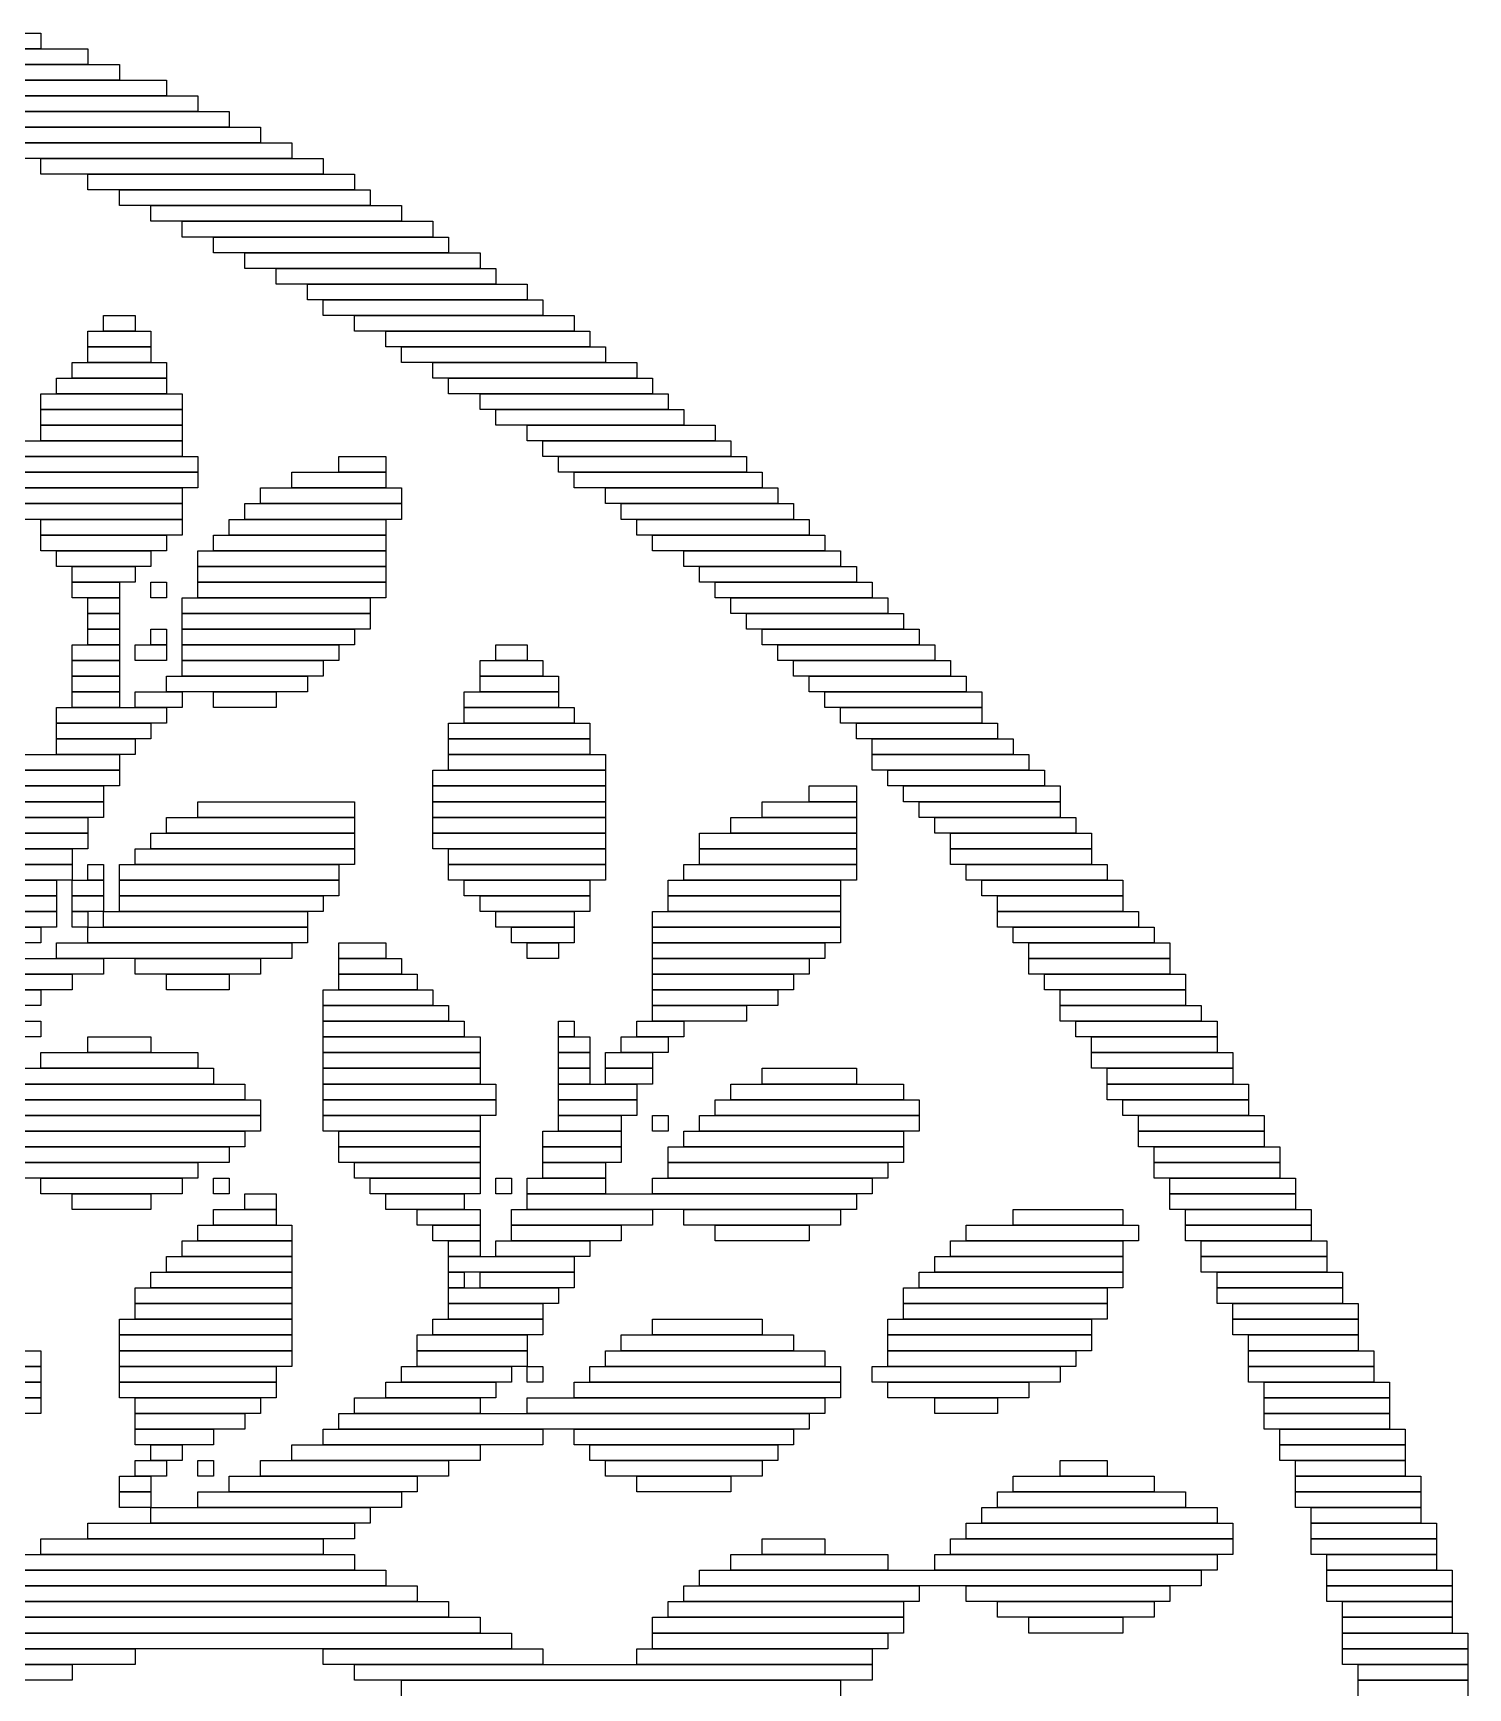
# Model space of a CAD drawing. Extents: x 366 to 657, y 364 to 660.
# Drawn here: x 561.5 to 653, y 546.5 to 652 of the extents above; entities that cross this region are included whole.
import ezdxf

# ---------------------------------------------------------------- set-up
doc = ezdxf.new("R2010")
doc.units = 0

msp = doc.modelspace()

# ---------------------------------------------------------------- linework, layer by layer
for p, q in [((533, 652), (562, 652)), ((562, 652), (562, 651)), ((562, 651), (533, 651)), ((538, 651), (565, 651)), ((565, 651), (565, 650)), ((565, 650), (538, 650)), ((543, 650), (567, 650)), ((567, 650), (567, 649)), ((567, 649), (543, 649)), ((547, 649), (570, 649)), ((570, 649), (570, 648)), ((570, 648), (547, 648)), ((551, 648), (572, 648)), ((572, 648), (572, 647)), ((572, 647), (551, 647)), ((554, 647), (574, 647)), ((574, 647), (574, 646)), ((574, 646), (554, 646)), ((557, 646), (576, 646)), ((576, 646), (576, 645)), ((576, 645), (557, 645)), ((559, 645), (578, 645)), ((578, 645), (578, 644)), ((578, 644), (559, 644)), ((562, 644), (580, 644)), ((562, 643), (562, 644)), ((580, 644), (580, 643)), ((580, 643), (562, 643)), ((565, 643), (582, 643)), ((565, 642), (565, 643)), ((582, 643), (582, 642)), ((582, 642), (565, 642)), ((567, 642), (583, 642)), ((567, 641), (567, 642)), ((583, 642), (583, 641)), ((583, 641), (567, 641)), ((569, 641), (585, 641)), ((569, 640), (569, 641)), ((585, 641), (585, 640)), ((585, 640), (569, 640)), ((571, 640), (587, 640)), ((571, 639), (571, 640)), ((587, 640), (587, 639)), ((587, 639), (571, 639)), ((573, 639), (588, 639)), ((573, 638), (573, 639)), ((588, 639), (588, 638)), ((588, 638), (573, 638)), ((575, 638), (590, 638)), ((575, 637), (575, 638)), ((590, 638), (590, 637)), ((590, 637), (575, 637)), ((577, 637), (591, 637)), ((577, 636), (577, 637)), ((591, 637), (591, 636)), ((591, 636), (577, 636)), ((579, 636), (593, 636)), ((579, 635), (579, 636)), ((593, 636), (593, 635)), ((593, 635), (579, 635)), ((580, 635), (594, 635)), ((580, 634), (580, 635)), ((594, 635), (594, 634)), ((565, 633), (569, 633)), ((565, 632), (565, 633)), ((566, 634), (568, 634)), ((566, 633), (566, 634)), ((568, 633), (566, 633)), ((568, 634), (568, 633)), ((569, 633), (569, 632)), ((594, 634), (580, 634)), ((582, 634), (596, 634)), ((582, 633), (582, 634)), ((596, 633), (582, 633)), ((584, 633), (597, 633)), ((584, 632), (584, 633)), ((596, 634), (596, 633)), ((597, 633), (597, 632)), ((569, 632), (565, 632)), ((565, 632), (569, 632)), ((565, 631), (565, 632)), ((569, 632), (569, 631)), ((597, 632), (584, 632)), ((585, 632), (598, 632)), ((585, 631), (585, 632)), ((598, 632), (598, 631)), ((564, 631), (570, 631)), ((564, 630), (564, 631)), ((569, 631), (565, 631)), ((570, 631), (570, 630)), ((598, 631), (585, 631)), ((587, 631), (600, 631)), ((587, 630), (587, 631)), ((600, 631), (600, 630)), ((563, 630), (570, 630)), ((563, 629), (563, 630)), ((570, 630), (564, 630)), ((570, 630), (570, 629)), ((600, 630), (587, 630)), ((588, 630), (601, 630)), ((588, 629), (588, 630)), ((601, 630), (601, 629)), ((562, 629), (571, 629)), ((562, 628), (562, 629)), ((570, 629), (563, 629)), ((571, 629), (571, 628)), ((601, 629), (588, 629)), ((590, 629), (602, 629)), ((590, 628), (590, 629)), ((602, 629), (602, 628)), ((571, 628), (562, 628)), ((562, 628), (571, 628)), ((562, 627), (562, 628)), ((571, 628), (571, 627)), ((602, 628), (590, 628)), ((591, 628), (603, 628)), ((591, 627), (591, 628)), ((603, 628), (603, 627)), ((571, 627), (562, 627)), ((562, 627), (571, 627)), ((562, 626), (562, 627)), ((571, 627), (571, 626)), ((603, 627), (591, 627)), ((593, 627), (605, 627)), ((593, 626), (593, 627)), ((605, 627), (605, 626)), ((561, 626), (571, 626)), ((571, 626), (562, 626)), ((571, 626), (571, 625)), ((605, 626), (593, 626)), ((594, 626), (606, 626)), ((594, 625), (594, 626)), ((606, 626), (606, 625)), ((571, 625), (561, 625)), ((561, 625), (572, 625)), ((572, 625), (572, 624)), ((581, 625), (584, 625)), ((581, 624), (581, 625)), ((584, 625), (584, 624)), ((606, 625), (594, 625)), ((595, 625), (607, 625)), ((595, 624), (595, 625)), ((607, 625), (607, 624)), ((572, 624), (561, 624)), ((561, 624), (572, 624)), ((572, 624), (572, 623)), ((578, 624), (584, 624)), ((578, 623), (578, 624)), ((584, 624), (581, 624)), ((584, 624), (584, 623)), ((607, 624), (595, 624)), ((596, 624), (608, 624)), ((596, 623), (596, 624)), ((608, 624), (608, 623)), ((572, 623), (561, 623)), ((561, 623), (571, 623)), ((571, 623), (571, 622)), ((576, 623), (585, 623)), ((576, 622), (576, 623)), ((584, 623), (578, 623)), ((585, 623), (585, 622)), ((608, 623), (596, 623)), ((598, 623), (609, 623)), ((598, 622), (598, 623)), ((609, 623), (609, 622)), ((571, 622), (561, 622)), ((561, 622), (571, 622)), ((571, 622), (571, 621)), ((575, 622), (585, 622)), ((575, 621), (575, 622)), ((585, 622), (576, 622)), ((585, 622), (585, 621)), ((609, 622), (598, 622)), ((599, 622), (610, 622)), ((599, 621), (599, 622)), ((610, 622), (610, 621)), ((571, 621), (561, 621)), ((562, 621), (571, 621)), ((562, 620), (562, 621)), ((571, 621), (571, 620)), ((574, 621), (584, 621)), ((574, 620), (574, 621)), ((585, 621), (575, 621)), ((584, 621), (584, 620)), ((610, 621), (599, 621)), ((600, 621), (611, 621)), ((600, 620), (600, 621)), ((611, 621), (611, 620)), ((571, 620), (562, 620)), ((562, 620), (570, 620)), ((562, 619), (562, 620)), ((570, 620), (570, 619)), ((573, 620), (584, 620)), ((573, 619), (573, 620)), ((584, 620), (574, 620)), ((584, 620), (584, 619)), ((611, 620), (600, 620)), ((601, 620), (612, 620)), ((601, 619), (601, 620)), ((612, 620), (612, 619)), ((570, 619), (562, 619)), ((563, 619), (569, 619)), ((563, 618), (563, 619)), ((569, 619), (569, 618)), ((572, 619), (584, 619)), ((572, 618), (572, 619)), ((584, 619), (573, 619)), ((584, 619), (584, 618)), ((612, 619), (601, 619)), ((603, 619), (613, 619)), ((603, 618), (603, 619)), ((613, 619), (613, 618)), ((569, 618), (563, 618)), ((564, 618), (568, 618)), ((564, 617), (564, 618)), ((568, 618), (568, 617)), ((584, 618), (572, 618)), ((572, 618), (584, 618)), ((572, 617), (572, 618)), ((584, 618), (584, 617)), ((613, 618), (603, 618)), ((604, 618), (614, 618)), ((604, 617), (604, 618)), ((614, 618), (614, 617)), ((568, 617), (564, 617)), ((564, 617), (567, 617)), ((564, 616), (564, 617)), ((567, 617), (567, 616)), ((569, 617), (570, 617)), ((569, 616), (569, 617)), ((570, 617), (570, 616)), ((584, 617), (572, 617)), ((572, 617), (584, 617)), ((572, 616), (572, 617)), ((584, 617), (584, 616)), ((614, 617), (604, 617)), ((605, 617), (615, 617)), ((605, 616), (605, 617)), ((615, 617), (615, 616)), ((567, 616), (564, 616)), ((565, 616), (567, 616)), ((565, 615), (565, 616)), ((567, 616), (567, 615)), ((570, 616), (569, 616)), ((571, 616), (583, 616)), ((571, 615), (571, 616)), ((584, 616), (572, 616)), ((583, 616), (583, 615)), ((615, 616), (605, 616)), ((606, 616), (616, 616)), ((606, 615), (606, 616)), ((616, 616), (616, 615)), ((567, 615), (565, 615)), ((565, 615), (567, 615)), ((565, 614), (565, 615)), ((567, 615), (567, 614)), ((583, 615), (571, 615)), ((571, 615), (583, 615)), ((571, 614), (571, 615)), ((583, 615), (583, 614)), ((616, 615), (606, 615)), ((607, 615), (617, 615)), ((607, 614), (607, 615)), ((617, 615), (617, 614)), ((564, 613), (567, 613)), ((564, 612), (564, 613)), ((567, 614), (565, 614)), ((565, 614), (567, 614)), ((565, 613), (565, 614)), ((567, 613), (565, 613)), ((567, 614), (567, 613)), ((567, 613), (567, 612)), ((568, 613), (570, 613)), ((568, 612), (568, 613)), ((569, 614), (570, 614)), ((569, 613), (569, 614)), ((570, 613), (569, 613)), ((570, 614), (570, 613)), ((570, 613), (570, 612)), ((583, 614), (571, 614)), ((571, 614), (582, 614)), ((571, 613), (571, 614)), ((582, 613), (571, 613)), ((571, 613), (581, 613)), ((571, 612), (571, 613)), ((581, 613), (581, 612)), ((582, 614), (582, 613)), ((591, 613), (593, 613)), ((591, 612), (591, 613)), ((593, 613), (593, 612)), ((617, 614), (607, 614)), ((608, 614), (618, 614)), ((608, 613), (608, 614)), ((618, 613), (608, 613)), ((609, 613), (619, 613)), ((609, 612), (609, 613)), ((618, 614), (618, 613)), ((619, 613), (619, 612)), ((567, 612), (564, 612)), ((564, 612), (567, 612)), ((564, 611), (564, 612)), ((567, 612), (567, 611)), ((570, 612), (568, 612)), ((581, 612), (571, 612)), ((571, 612), (580, 612)), ((571, 611), (571, 612)), ((580, 612), (580, 611)), ((590, 612), (594, 612)), ((590, 611), (590, 612)), ((593, 612), (591, 612)), ((594, 612), (594, 611)), ((619, 612), (609, 612)), ((610, 612), (620, 612)), ((610, 611), (610, 612)), ((620, 612), (620, 611)), ((567, 611), (564, 611)), ((564, 611), (567, 611)), ((564, 610), (564, 611)), ((567, 611), (567, 610)), ((570, 611), (579, 611)), ((570, 610), (570, 611)), ((580, 611), (571, 611)), ((579, 611), (579, 610)), ((594, 611), (590, 611)), ((590, 611), (595, 611)), ((590, 610), (590, 611)), ((595, 611), (595, 610)), ((620, 611), (610, 611)), ((611, 611), (621, 611)), ((611, 610), (611, 611)), ((621, 611), (621, 610)), ((567, 610), (564, 610)), ((564, 610), (567, 610)), ((564, 609), (564, 610)), ((567, 610), (567, 609)), ((568, 610), (571, 610)), ((568, 609), (568, 610)), ((579, 610), (570, 610)), ((571, 610), (571, 609)), ((573, 610), (577, 610)), ((573, 609), (573, 610)), ((577, 610), (577, 609)), ((589, 610), (595, 610)), ((589, 609), (589, 610)), ((595, 610), (590, 610)), ((595, 610), (595, 609)), ((621, 610), (611, 610)), ((612, 610), (622, 610)), ((612, 609), (612, 610)), ((622, 610), (622, 609)), ((563, 609), (570, 609)), ((563, 608), (563, 609)), ((567, 609), (564, 609)), ((571, 609), (568, 609)), ((570, 609), (570, 608)), ((577, 609), (573, 609)), ((595, 609), (589, 609)), ((589, 609), (596, 609)), ((589, 608), (589, 609)), ((596, 609), (596, 608)), ((622, 609), (612, 609)), ((613, 609), (622, 609)), ((613, 608), (613, 609)), ((622, 609), (622, 608)), ((570, 608), (563, 608)), ((563, 608), (569, 608)), ((563, 607), (563, 608)), ((569, 608), (569, 607)), ((588, 608), (597, 608)), ((588, 607), (588, 608)), ((596, 608), (589, 608)), ((597, 608), (597, 607)), ((622, 608), (613, 608)), ((614, 608), (623, 608)), ((614, 607), (614, 608)), ((623, 608), (623, 607)), ((569, 607), (563, 607)), ((563, 607), (568, 607)), ((563, 606), (563, 607)), ((568, 607), (568, 606)), ((597, 607), (588, 607)), ((588, 607), (597, 607)), ((588, 606), (588, 607)), ((597, 607), (597, 606)), ((623, 607), (614, 607)), ((615, 607), (624, 607)), ((615, 606), (615, 607)), ((624, 607), (624, 606)), ((559, 606), (567, 606)), ((568, 606), (563, 606)), ((567, 606), (567, 605)), ((597, 606), (588, 606)), ((588, 606), (598, 606)), ((588, 605), (588, 606)), ((598, 606), (598, 605)), ((624, 606), (615, 606)), ((615, 606), (625, 606)), ((615, 605), (615, 606)), ((625, 606), (625, 605)), ((567, 605), (559, 605)), ((559, 605), (567, 605)), ((567, 605), (567, 604)), ((587, 605), (598, 605)), ((587, 604), (587, 605)), ((598, 605), (588, 605)), ((598, 605), (598, 604)), ((625, 605), (615, 605)), ((616, 605), (626, 605)), ((616, 604), (616, 605)), ((626, 605), (626, 604)), ((567, 604), (559, 604)), ((559, 604), (566, 604)), ((566, 604), (566, 603)), ((598, 604), (587, 604)), ((587, 604), (598, 604)), ((587, 603), (587, 604)), ((598, 604), (598, 603)), ((611, 604), (614, 604)), ((611, 603), (611, 604)), ((614, 604), (614, 603)), ((626, 604), (616, 604)), ((617, 604), (627, 604)), ((617, 603), (617, 604)), ((627, 604), (627, 603)), ((566, 603), (559, 603)), ((559, 603), (566, 603)), ((566, 603), (566, 602)), ((572, 603), (582, 603)), ((572, 602), (572, 603)), ((582, 603), (582, 602)), ((598, 603), (587, 603)), ((587, 603), (598, 603)), ((587, 602), (587, 603)), ((598, 603), (598, 602)), ((608, 603), (614, 603)), ((608, 602), (608, 603)), ((614, 603), (611, 603)), ((614, 603), (614, 602)), ((627, 603), (617, 603)), ((618, 603), (627, 603)), ((618, 602), (618, 603)), ((627, 603), (627, 602)), ((566, 602), (559, 602)), ((559, 602), (565, 602)), ((565, 602), (565, 601)), ((570, 602), (582, 602)), ((570, 601), (570, 602)), ((582, 602), (572, 602)), ((582, 602), (582, 601)), ((598, 602), (587, 602)), ((587, 602), (598, 602)), ((587, 601), (587, 602)), ((598, 602), (598, 601)), ((606, 602), (614, 602)), ((606, 601), (606, 602)), ((614, 602), (608, 602)), ((614, 602), (614, 601)), ((627, 602), (618, 602)), ((619, 602), (628, 602)), ((619, 601), (619, 602)), ((628, 602), (628, 601)), ((565, 601), (559, 601)), ((559, 601), (565, 601)), ((565, 601), (565, 600)), ((569, 601), (582, 601)), ((569, 600), (569, 601)), ((582, 601), (570, 601)), ((582, 601), (582, 600)), ((598, 601), (587, 601)), ((587, 601), (598, 601)), ((587, 600), (587, 601)), ((598, 601), (598, 600)), ((604, 601), (614, 601)), ((604, 600), (604, 601)), ((614, 601), (606, 601)), ((614, 601), (614, 600)), ((628, 601), (619, 601)), ((620, 601), (629, 601)), ((620, 600), (620, 601)), ((629, 601), (629, 600)), ((565, 600), (559, 600)), ((559, 600), (564, 600)), ((564, 600), (564, 599)), ((568, 600), (582, 600)), ((568, 599), (568, 600)), ((582, 600), (569, 600)), ((582, 600), (582, 599)), ((598, 600), (587, 600)), ((588, 600), (598, 600)), ((588, 599), (588, 600)), ((598, 600), (598, 599)), ((614, 600), (604, 600)), ((604, 600), (614, 600)), ((604, 599), (604, 600)), ((614, 600), (614, 599)), ((629, 600), (620, 600)), ((620, 600), (629, 600)), ((620, 599), (620, 600)), ((629, 600), (629, 599)), ((558, 599), (564, 599)), ((564, 599), (559, 599)), ((564, 599), (564, 598)), ((565, 599), (566, 599)), ((565, 598), (565, 599)), ((566, 599), (566, 598)), ((567, 599), (581, 599)), ((567, 598), (567, 599)), ((582, 599), (568, 599)), ((581, 599), (581, 598)), ((598, 599), (588, 599)), ((588, 599), (598, 599)), ((588, 598), (588, 599)), ((598, 599), (598, 598)), ((603, 599), (614, 599)), ((603, 598), (603, 599)), ((614, 599), (604, 599)), ((614, 599), (614, 598)), ((629, 599), (620, 599)), ((621, 599), (630, 599)), ((621, 598), (621, 599)), ((630, 599), (630, 598)), ((564, 598), (558, 598)), ((558, 598), (563, 598)), ((563, 598), (563, 597)), ((564, 598), (566, 598)), ((564, 597), (564, 598)), ((566, 598), (565, 598)), ((566, 598), (566, 597)), ((581, 598), (567, 598)), ((567, 598), (581, 598)), ((567, 597), (567, 598)), ((581, 598), (581, 597)), ((598, 598), (588, 598)), ((589, 598), (597, 598)), ((589, 597), (589, 598)), ((597, 598), (597, 597)), ((602, 598), (613, 598)), ((602, 597), (602, 598)), ((614, 598), (603, 598)), ((613, 598), (613, 597)), ((630, 598), (621, 598)), ((622, 598), (631, 598)), ((622, 597), (622, 598)), ((631, 598), (631, 597)), ((557, 597), (563, 597)), ((563, 597), (558, 597)), ((563, 597), (563, 596)), ((566, 597), (564, 597)), ((564, 597), (566, 597)), ((564, 596), (564, 597)), ((566, 597), (566, 596)), ((581, 597), (567, 597)), ((567, 597), (580, 597)), ((567, 596), (567, 597)), ((580, 597), (580, 596)), ((597, 597), (589, 597)), ((590, 597), (597, 597)), ((590, 596), (590, 597)), ((597, 597), (597, 596)), ((613, 597), (602, 597)), ((602, 597), (613, 597)), ((602, 596), (602, 597)), ((613, 597), (613, 596)), ((631, 597), (622, 597)), ((623, 597), (631, 597)), ((623, 596), (623, 597)), ((631, 597), (631, 596)), ((563, 596), (557, 596)), ((557, 596), (563, 596)), ((563, 596), (563, 595)), ((566, 596), (564, 596)), ((564, 596), (565, 596)), ((564, 595), (564, 596)), ((565, 596), (565, 595)), ((566, 596), (579, 596)), ((566, 595), (566, 596)), ((580, 596), (567, 596)), ((579, 596), (579, 595)), ((597, 596), (590, 596)), ((591, 596), (596, 596)), ((591, 595), (591, 596)), ((596, 596), (596, 595)), ((601, 596), (613, 596)), ((601, 595), (601, 596)), ((613, 596), (602, 596)), ((613, 596), (613, 595)), ((631, 596), (623, 596)), ((623, 596), (632, 596)), ((623, 595), (623, 596)), ((632, 596), (632, 595)), ((556, 595), (562, 595)), ((562, 594), (556, 594)), ((563, 595), (557, 595)), ((562, 595), (562, 594)), ((563, 594), (578, 594)), ((563, 593), (563, 594)), ((565, 595), (564, 595)), ((565, 595), (579, 595)), ((565, 594), (565, 595)), ((579, 594), (565, 594)), ((579, 595), (566, 595)), ((578, 594), (578, 593)), ((579, 595), (579, 594)), ((581, 594), (584, 594)), ((581, 593), (581, 594)), ((584, 594), (584, 593)), ((596, 595), (591, 595)), ((592, 595), (596, 595)), ((592, 594), (592, 595)), ((596, 594), (592, 594)), ((593, 594), (595, 594)), ((593, 593), (593, 594)), ((595, 594), (595, 593)), ((596, 595), (596, 594)), ((613, 595), (601, 595)), ((601, 595), (613, 595)), ((601, 594), (601, 595)), ((613, 594), (601, 594)), ((601, 594), (612, 594)), ((601, 593), (601, 594)), ((612, 594), (612, 593)), ((613, 595), (613, 594)), ((632, 595), (623, 595)), ((624, 595), (633, 595)), ((624, 594), (624, 595)), ((633, 594), (624, 594)), ((625, 594), (634, 594)), ((625, 593), (625, 594)), ((633, 595), (633, 594)), ((634, 594), (634, 593)), ((555, 593), (566, 593)), ((578, 593), (563, 593)), ((566, 593), (566, 592)), ((568, 593), (576, 593)), ((568, 592), (568, 593)), ((576, 593), (576, 592)), ((584, 593), (581, 593)), ((581, 593), (585, 593)), ((581, 592), (581, 593)), ((585, 593), (585, 592)), ((595, 593), (593, 593)), ((612, 593), (601, 593)), ((601, 593), (611, 593)), ((601, 592), (601, 593)), ((611, 593), (611, 592)), ((634, 593), (625, 593)), ((625, 593), (634, 593)), ((625, 592), (625, 593)), ((634, 593), (634, 592)), ((554, 592), (564, 592)), ((566, 592), (555, 592)), ((564, 592), (564, 591)), ((576, 592), (568, 592)), ((570, 592), (574, 592)), ((570, 591), (570, 592)), ((574, 592), (574, 591)), ((585, 592), (581, 592)), ((581, 592), (586, 592)), ((581, 591), (581, 592)), ((586, 592), (586, 591)), ((611, 592), (601, 592)), ((601, 592), (610, 592)), ((601, 591), (601, 592)), ((610, 592), (610, 591)), ((634, 592), (625, 592)), ((626, 592), (635, 592)), ((626, 591), (626, 592)), ((635, 592), (635, 591)), ((552, 591), (562, 591)), ((564, 591), (554, 591)), ((562, 591), (562, 590)), ((574, 591), (570, 591)), ((580, 591), (587, 591)), ((580, 590), (580, 591)), ((586, 591), (581, 591)), ((587, 591), (587, 590)), ((610, 591), (601, 591)), ((601, 591), (609, 591)), ((601, 590), (601, 591)), ((609, 591), (609, 590)), ((635, 591), (626, 591)), ((627, 591), (635, 591)), ((627, 590), (627, 591)), ((635, 591), (635, 590)), ((562, 590), (552, 590)), ((587, 590), (580, 590)), ((580, 590), (588, 590)), ((580, 589), (580, 590)), ((588, 590), (588, 589)), ((609, 590), (601, 590)), ((601, 590), (607, 590)), ((601, 589), (601, 590)), ((607, 590), (607, 589)), ((635, 590), (627, 590)), ((627, 590), (636, 590)), ((627, 589), (627, 590)), ((636, 590), (636, 589)), ((561, 589), (562, 589)), ((562, 589), (562, 588)), ((588, 589), (580, 589)), ((580, 589), (589, 589)), ((580, 588), (580, 589)), ((589, 589), (589, 588)), ((595, 589), (596, 589)), ((595, 588), (595, 589)), ((596, 589), (596, 588)), ((600, 589), (603, 589)), ((600, 588), (600, 589)), ((607, 589), (601, 589)), ((603, 589), (603, 588)), ((636, 589), (627, 589)), ((628, 589), (637, 589)), ((628, 588), (628, 589)), ((637, 589), (637, 588)), ((562, 588), (561, 588)), ((565, 588), (569, 588)), ((565, 587), (565, 588)), ((569, 588), (569, 587)), ((589, 588), (580, 588)), ((580, 588), (590, 588)), ((580, 587), (580, 588)), ((590, 588), (590, 587)), ((596, 588), (595, 588)), ((595, 588), (597, 588)), ((595, 587), (595, 588)), ((597, 588), (597, 587)), ((599, 588), (602, 588)), ((599, 587), (599, 588)), ((603, 588), (600, 588)), ((602, 588), (602, 587)), ((637, 588), (628, 588)), ((629, 588), (637, 588)), ((629, 587), (629, 588)), ((637, 588), (637, 587)), ((562, 587), (572, 587)), ((562, 586), (562, 587)), ((569, 587), (565, 587)), ((572, 587), (572, 586)), ((590, 587), (580, 587)), ((580, 587), (590, 587)), ((580, 586), (580, 587)), ((590, 587), (590, 586)), ((597, 587), (595, 587)), ((595, 587), (597, 587)), ((595, 586), (595, 587)), ((597, 587), (597, 586)), ((598, 587), (601, 587)), ((598, 586), (598, 587)), ((602, 587), (599, 587)), ((601, 587), (601, 586)), ((637, 587), (629, 587)), ((629, 587), (638, 587)), ((629, 586), (629, 587)), ((638, 587), (638, 586)), ((561, 586), (573, 586)), ((572, 586), (562, 586)), ((573, 586), (573, 585)), ((590, 586), (580, 586)), ((580, 586), (590, 586)), ((580, 585), (580, 586)), ((590, 586), (590, 585)), ((597, 586), (595, 586)), ((595, 586), (597, 586)), ((595, 585), (595, 586)), ((597, 586), (597, 585)), ((601, 586), (598, 586)), ((598, 586), (601, 586)), ((598, 585), (598, 586)), ((601, 586), (601, 585)), ((608, 586), (614, 586)), ((608, 585), (608, 586)), ((614, 586), (614, 585)), ((638, 586), (629, 586)), ((630, 586), (638, 586)), ((630, 585), (630, 586)), ((638, 586), (638, 585)), ((560, 585), (575, 585)), ((573, 585), (561, 585)), ((575, 585), (575, 584)), ((590, 585), (580, 585)), ((580, 585), (591, 585)), ((580, 584), (580, 585)), ((591, 585), (591, 584)), ((597, 585), (595, 585)), ((595, 585), (600, 585)), ((595, 584), (595, 585)), ((601, 585), (598, 585)), ((600, 585), (600, 584)), ((606, 585), (617, 585)), ((606, 584), (606, 585)), ((614, 585), (608, 585)), ((617, 585), (617, 584)), ((638, 585), (630, 585)), ((630, 585), (639, 585)), ((630, 584), (630, 585)), ((639, 585), (639, 584)), ((540, 584), (576, 584)), ((575, 584), (560, 584)), ((576, 584), (576, 583)), ((591, 584), (580, 584)), ((580, 584), (591, 584)), ((580, 583), (580, 584)), ((591, 584), (591, 583)), ((600, 584), (595, 584)), ((595, 584), (600, 584)), ((595, 583), (595, 584)), ((600, 584), (600, 583)), ((605, 584), (618, 584)), ((605, 583), (605, 584)), ((617, 584), (606, 584)), ((618, 584), (618, 583)), ((639, 584), (630, 584)), ((631, 584), (639, 584)), ((631, 583), (631, 584)), ((639, 584), (639, 583)), ((539, 583), (576, 583)), ((576, 583), (540, 583)), ((576, 583), (576, 582)), ((591, 583), (580, 583)), ((580, 583), (590, 583)), ((580, 582), (580, 583)), ((590, 583), (590, 582)), ((600, 583), (595, 583)), ((595, 583), (599, 583)), ((595, 582), (595, 583)), ((599, 583), (599, 582)), ((601, 583), (602, 583)), ((601, 582), (601, 583)), ((602, 583), (602, 582)), ((604, 583), (618, 583)), ((604, 582), (604, 583)), ((618, 583), (605, 583)), ((618, 583), (618, 582)), ((639, 583), (631, 583)), ((632, 583), (640, 583)), ((632, 582), (632, 583)), ((640, 583), (640, 582)), ((537, 582), (575, 582)), ((576, 582), (539, 582)), ((575, 582), (575, 581)), ((590, 582), (580, 582)), ((581, 582), (590, 582)), ((581, 581), (581, 582)), ((590, 582), (590, 581)), ((594, 582), (599, 582)), ((594, 581), (594, 582)), ((599, 582), (595, 582)), ((599, 582), (599, 581)), ((602, 582), (601, 582)), ((603, 582), (617, 582)), ((603, 581), (603, 582)), ((618, 582), (604, 582)), ((617, 582), (617, 581)), ((640, 582), (632, 582)), ((632, 582), (640, 582)), ((632, 581), (632, 582)), ((640, 582), (640, 581)), ((575, 581), (537, 581)), ((559, 581), (574, 581)), ((574, 581), (574, 580)), ((590, 581), (581, 581)), ((581, 581), (590, 581)), ((581, 580), (581, 581)), ((590, 581), (590, 580)), ((599, 581), (594, 581)), ((594, 581), (599, 581)), ((594, 580), (594, 581)), ((599, 581), (599, 580)), ((602, 581), (617, 581)), ((602, 580), (602, 581)), ((617, 581), (603, 581)), ((617, 581), (617, 580)), ((640, 581), (632, 581)), ((633, 581), (641, 581)), ((633, 580), (633, 581)), ((641, 581), (641, 580)), ((574, 580), (559, 580)), ((560, 580), (572, 580)), ((572, 580), (572, 579)), ((590, 580), (581, 580)), ((582, 580), (590, 580)), ((582, 579), (582, 580)), ((590, 580), (590, 579)), ((599, 580), (594, 580)), ((594, 580), (598, 580)), ((594, 579), (594, 580)), ((598, 580), (598, 579)), ((617, 580), (602, 580)), ((602, 580), (616, 580)), ((602, 579), (602, 580)), ((616, 580), (616, 579)), ((641, 580), (633, 580)), ((633, 580), (641, 580)), ((633, 579), (633, 580)), ((641, 580), (641, 579)), ((572, 579), (560, 579)), ((562, 579), (571, 579)), ((562, 578), (562, 579)), ((571, 579), (571, 578)), ((573, 579), (574, 579)), ((573, 578), (573, 579)), ((574, 579), (574, 578)), ((590, 579), (582, 579)), ((583, 579), (590, 579)), ((583, 578), (583, 579)), ((590, 579), (590, 578)), ((591, 579), (592, 579)), ((591, 578), (591, 579)), ((592, 579), (592, 578)), ((593, 579), (598, 579)), ((593, 578), (593, 579)), ((598, 579), (594, 579)), ((598, 579), (598, 578)), ((601, 579), (615, 579)), ((601, 578), (601, 579)), ((616, 579), (602, 579)), ((615, 579), (615, 578)), ((641, 579), (633, 579)), ((634, 579), (642, 579)), ((634, 578), (634, 579)), ((642, 579), (642, 578)), ((571, 578), (562, 578)), ((564, 578), (569, 578)), ((564, 577), (564, 578)), ((569, 578), (569, 577)), ((574, 578), (573, 578)), ((575, 578), (577, 578)), ((575, 577), (575, 578)), ((577, 578), (577, 577)), ((590, 578), (583, 578)), ((584, 578), (589, 578)), ((584, 577), (584, 578)), ((589, 578), (589, 577)), ((592, 578), (591, 578)), ((598, 578), (593, 578)), ((593, 578), (614, 578)), ((593, 577), (593, 578)), ((615, 578), (601, 578)), ((614, 578), (614, 577)), ((642, 578), (634, 578)), ((634, 578), (642, 578)), ((634, 577), (634, 578)), ((642, 578), (642, 577)), ((569, 577), (564, 577)), ((573, 577), (577, 577)), ((573, 576), (573, 577)), ((577, 577), (575, 577)), ((577, 577), (577, 576)), ((589, 577), (584, 577)), ((586, 577), (590, 577)), ((586, 576), (586, 577)), ((590, 577), (590, 576)), ((592, 577), (601, 577)), ((592, 576), (592, 577)), ((614, 577), (593, 577)), ((601, 577), (601, 576)), ((603, 577), (613, 577)), ((603, 576), (603, 577)), ((613, 577), (613, 576)), ((624, 577), (631, 577)), ((624, 576), (624, 577)), ((631, 577), (631, 576)), ((642, 577), (634, 577)), ((635, 577), (643, 577)), ((635, 576), (635, 577)), ((643, 577), (643, 576)), ((571, 575), (578, 575)), ((571, 574), (571, 575)), ((572, 576), (578, 576)), ((572, 575), (572, 576)), ((578, 575), (572, 575)), ((577, 576), (573, 576)), ((578, 576), (578, 575)), ((578, 575), (578, 574)), ((590, 576), (586, 576)), ((587, 576), (590, 576)), ((587, 575), (587, 576)), ((590, 575), (587, 575)), ((588, 575), (590, 575)), ((588, 574), (588, 575)), ((590, 576), (590, 575)), ((590, 575), (590, 574)), ((591, 575), (597, 575)), ((591, 574), (591, 575)), ((601, 576), (592, 576)), ((592, 576), (599, 576)), ((592, 575), (592, 576)), ((599, 575), (592, 575)), ((597, 575), (597, 574)), ((599, 576), (599, 575)), ((613, 576), (603, 576)), ((605, 576), (611, 576)), ((605, 575), (605, 576)), ((611, 575), (605, 575)), ((611, 576), (611, 575)), ((620, 575), (631, 575)), ((620, 574), (620, 575)), ((621, 576), (632, 576)), ((621, 575), (621, 576)), ((632, 575), (621, 575)), ((631, 576), (624, 576)), ((631, 575), (631, 574)), ((632, 576), (632, 575)), ((643, 576), (635, 576)), ((635, 576), (643, 576)), ((635, 575), (635, 576)), ((643, 575), (635, 575)), ((636, 575), (644, 575)), ((636, 574), (636, 575)), ((643, 576), (643, 575)), ((644, 575), (644, 574)), ((570, 574), (578, 574)), ((570, 573), (570, 574)), ((578, 574), (571, 574)), ((578, 574), (578, 573)), ((590, 574), (588, 574)), ((588, 574), (596, 574)), ((588, 573), (588, 574)), ((597, 574), (591, 574)), ((596, 574), (596, 573)), ((619, 574), (631, 574)), ((619, 573), (619, 574)), ((631, 574), (620, 574)), ((631, 574), (631, 573)), ((644, 574), (636, 574)), ((636, 574), (644, 574)), ((636, 573), (636, 574)), ((644, 574), (644, 573)), ((569, 573), (578, 573)), ((569, 572), (569, 573)), ((578, 573), (570, 573)), ((578, 573), (578, 572)), ((596, 573), (588, 573)), ((588, 573), (589, 573)), ((588, 572), (588, 573)), ((589, 573), (589, 572)), ((590, 573), (596, 573)), ((590, 572), (590, 573)), ((596, 573), (596, 572)), ((618, 573), (631, 573)), ((618, 572), (618, 573)), ((631, 573), (619, 573)), ((631, 573), (631, 572)), ((644, 573), (636, 573)), ((637, 573), (645, 573)), ((637, 572), (637, 573)), ((645, 573), (645, 572)), ((568, 572), (578, 572)), ((568, 571), (568, 572)), ((578, 572), (569, 572)), ((578, 572), (578, 571)), ((589, 572), (588, 572)), ((588, 572), (595, 572)), ((588, 571), (588, 572)), ((596, 572), (590, 572)), ((595, 572), (595, 571)), ((617, 572), (630, 572)), ((617, 571), (617, 572)), ((631, 572), (618, 572)), ((630, 572), (630, 571)), ((645, 572), (637, 572)), ((637, 572), (645, 572)), ((637, 571), (637, 572)), ((645, 572), (645, 571)), ((578, 571), (568, 571)), ((568, 571), (578, 571)), ((568, 570), (568, 571)), ((578, 571), (578, 570)), ((595, 571), (588, 571)), ((588, 571), (594, 571)), ((588, 570), (588, 571)), ((594, 571), (594, 570)), ((630, 571), (617, 571)), ((617, 571), (630, 571)), ((617, 570), (617, 571)), ((630, 571), (630, 570)), ((645, 571), (637, 571)), ((638, 571), (646, 571)), ((638, 570), (638, 571)), ((646, 571), (646, 570)), ((567, 570), (578, 570)), ((567, 569), (567, 570)), ((578, 570), (568, 570)), ((578, 570), (578, 569)), ((587, 570), (594, 570)), ((587, 569), (587, 570)), ((594, 570), (588, 570)), ((594, 570), (594, 569)), ((601, 570), (608, 570)), ((601, 569), (601, 570)), ((608, 570), (608, 569)), ((616, 570), (629, 570)), ((616, 569), (616, 570)), ((630, 570), (617, 570)), ((629, 570), (629, 569)), ((646, 570), (638, 570)), ((638, 570), (646, 570)), ((638, 569), (638, 570)), ((646, 570), (646, 569)), ((578, 569), (567, 569)), ((567, 569), (578, 569)), ((567, 568), (567, 569)), ((578, 569), (578, 568)), ((586, 569), (593, 569)), ((586, 568), (586, 569)), ((594, 569), (587, 569)), ((593, 569), (593, 568)), ((599, 569), (610, 569)), ((599, 568), (599, 569)), ((608, 569), (601, 569)), ((610, 569), (610, 568)), ((629, 569), (616, 569)), ((616, 569), (629, 569)), ((616, 568), (616, 569)), ((629, 569), (629, 568)), ((646, 569), (638, 569)), ((639, 569), (646, 569)), ((639, 568), (639, 569)), ((646, 569), (646, 568)), ((551, 568), (562, 568)), ((562, 568), (562, 567)), ((578, 568), (567, 568)), ((567, 568), (578, 568)), ((567, 567), (567, 568)), ((578, 568), (578, 567)), ((593, 568), (586, 568)), ((586, 568), (593, 568)), ((586, 567), (586, 568)), ((593, 568), (593, 567)), ((598, 568), (612, 568)), ((598, 567), (598, 568)), ((610, 568), (599, 568)), ((612, 568), (612, 567)), ((629, 568), (616, 568)), ((616, 568), (628, 568)), ((616, 567), (616, 568)), ((628, 568), (628, 567)), ((646, 568), (639, 568)), ((639, 568), (647, 568)), ((639, 567), (639, 568)), ((647, 568), (647, 567)), ((562, 567), (551, 567)), ((551, 567), (562, 567)), ((562, 567), (562, 566)), ((578, 567), (567, 567)), ((567, 567), (577, 567)), ((567, 566), (567, 567)), ((577, 567), (577, 566)), ((585, 567), (592, 567)), ((585, 566), (585, 567)), ((593, 567), (586, 567)), ((592, 567), (592, 566)), ((593, 567), (594, 567)), ((593, 566), (593, 567)), ((594, 567), (594, 566)), ((597, 567), (613, 567)), ((597, 566), (597, 567)), ((612, 567), (598, 567)), ((613, 567), (613, 566)), ((615, 567), (627, 567)), ((615, 566), (615, 567)), ((628, 567), (616, 567)), ((627, 567), (627, 566)), ((647, 567), (639, 567)), ((639, 567), (647, 567)), ((639, 566), (639, 567)), ((647, 567), (647, 566)), ((562, 566), (551, 566)), ((551, 566), (562, 566)), ((562, 566), (562, 565)), ((577, 566), (567, 566)), ((567, 566), (577, 566)), ((567, 565), (567, 566)), ((577, 566), (577, 565)), ((584, 566), (591, 566)), ((584, 565), (584, 566)), ((592, 566), (585, 566)), ((591, 566), (591, 565)), ((594, 566), (593, 566)), ((596, 566), (613, 566)), ((596, 565), (596, 566)), ((613, 566), (597, 566)), ((613, 566), (613, 565)), ((627, 566), (615, 566)), ((616, 566), (625, 566)), ((616, 565), (616, 566)), ((625, 566), (625, 565)), ((647, 566), (639, 566)), ((640, 566), (648, 566)), ((640, 565), (640, 566)), ((648, 566), (648, 565)), ((562, 565), (551, 565)), ((551, 565), (562, 565)), ((562, 565), (562, 564)), ((577, 565), (567, 565)), ((568, 565), (576, 565)), ((568, 564), (568, 565)), ((576, 565), (576, 564)), ((582, 565), (590, 565)), ((582, 564), (582, 565)), ((591, 565), (584, 565)), ((590, 565), (590, 564)), ((593, 565), (612, 565)), ((593, 564), (593, 565)), ((613, 565), (596, 565)), ((612, 565), (612, 564)), ((625, 565), (616, 565)), ((619, 565), (623, 565)), ((619, 564), (619, 565)), ((623, 565), (623, 564)), ((648, 565), (640, 565)), ((640, 565), (648, 565)), ((640, 564), (640, 565)), ((648, 565), (648, 564)), ((562, 564), (551, 564)), ((576, 564), (568, 564)), ((568, 564), (575, 564)), ((568, 563), (568, 564)), ((575, 564), (575, 563)), ((581, 564), (611, 564)), ((581, 563), (581, 564)), ((590, 564), (582, 564)), ((612, 564), (593, 564)), ((611, 564), (611, 563)), ((623, 564), (619, 564)), ((648, 564), (640, 564)), ((640, 564), (648, 564)), ((640, 563), (640, 564)), ((648, 564), (648, 563)), ((575, 563), (568, 563)), ((568, 563), (573, 563)), ((568, 562), (568, 563)), ((573, 563), (573, 562)), ((580, 563), (594, 563)), ((580, 562), (580, 563)), ((611, 563), (581, 563)), ((594, 563), (594, 562)), ((596, 563), (610, 563)), ((596, 562), (596, 563)), ((610, 563), (610, 562)), ((648, 563), (640, 563)), ((641, 563), (649, 563)), ((641, 562), (641, 563)), ((649, 563), (649, 562)), ((573, 562), (568, 562)), ((569, 562), (571, 562)), ((569, 561), (569, 562)), ((571, 562), (571, 561)), ((578, 562), (590, 562)), ((578, 561), (578, 562)), ((594, 562), (580, 562)), ((590, 562), (590, 561)), ((610, 562), (596, 562)), ((597, 562), (609, 562)), ((597, 561), (597, 562)), ((609, 562), (609, 561)), ((649, 562), (641, 562)), ((641, 562), (649, 562)), ((641, 561), (641, 562)), ((649, 562), (649, 561)), ((568, 561), (570, 561)), ((568, 560), (568, 561)), ((571, 561), (569, 561)), ((570, 561), (570, 560)), ((572, 561), (573, 561)), ((572, 560), (572, 561)), ((573, 561), (573, 560)), ((576, 561), (588, 561)), ((576, 560), (576, 561)), ((590, 561), (578, 561)), ((588, 561), (588, 560)), ((609, 561), (597, 561)), ((598, 561), (608, 561)), ((598, 560), (598, 561)), ((608, 561), (608, 560)), ((627, 561), (630, 561)), ((627, 560), (627, 561)), ((630, 561), (630, 560)), ((649, 561), (641, 561)), ((642, 561), (649, 561)), ((642, 560), (642, 561)), ((649, 561), (649, 560)), ((567, 560), (569, 560)), ((567, 559), (567, 560)), ((570, 560), (568, 560)), ((569, 560), (569, 559)), ((573, 560), (572, 560)), ((574, 560), (586, 560)), ((574, 559), (574, 560)), ((588, 560), (576, 560)), ((586, 560), (586, 559)), ((608, 560), (598, 560)), ((600, 560), (606, 560)), ((600, 559), (600, 560)), ((606, 560), (606, 559)), ((624, 560), (633, 560)), ((624, 559), (624, 560)), ((630, 560), (627, 560)), ((633, 560), (633, 559)), ((649, 560), (642, 560)), ((642, 560), (650, 560)), ((642, 559), (642, 560)), ((650, 560), (650, 559)), ((569, 559), (567, 559)), ((567, 559), (569, 559)), ((567, 558), (567, 559)), ((569, 559), (569, 558)), ((572, 559), (585, 559)), ((572, 558), (572, 559)), ((586, 559), (574, 559)), ((585, 559), (585, 558)), ((606, 559), (600, 559)), ((623, 559), (635, 559)), ((623, 558), (623, 559)), ((633, 559), (624, 559)), ((635, 559), (635, 558)), ((650, 559), (642, 559)), ((642, 559), (650, 559)), ((642, 558), (642, 559)), ((650, 559), (650, 558)), ((569, 558), (567, 558)), ((569, 558), (583, 558)), ((569, 557), (569, 558)), ((585, 558), (572, 558)), ((583, 558), (583, 557)), ((622, 558), (637, 558)), ((622, 557), (622, 558)), ((635, 558), (623, 558)), ((637, 558), (637, 557)), ((650, 558), (642, 558)), ((643, 558), (650, 558)), ((643, 557), (643, 558)), ((650, 558), (650, 557)), ((562, 556), (580, 556)), ((562, 555), (562, 556)), ((565, 557), (582, 557)), ((565, 556), (565, 557)), ((582, 556), (565, 556)), ((583, 557), (569, 557)), ((580, 556), (580, 555)), ((582, 557), (582, 556)), ((608, 556), (612, 556)), ((608, 555), (608, 556)), ((612, 556), (612, 555)), ((620, 556), (638, 556)), ((620, 555), (620, 556)), ((621, 557), (638, 557)), ((621, 556), (621, 557)), ((638, 556), (621, 556)), ((637, 557), (622, 557)), ((638, 557), (638, 556)), ((638, 556), (638, 555)), ((650, 557), (643, 557)), ((643, 557), (651, 557)), ((643, 556), (643, 557)), ((651, 556), (643, 556)), ((643, 556), (651, 556)), ((643, 555), (643, 556)), ((651, 557), (651, 556)), ((651, 556), (651, 555)), ((558, 555), (582, 555)), ((580, 555), (562, 555)), ((582, 555), (582, 554)), ((606, 555), (616, 555)), ((606, 554), (606, 555)), ((612, 555), (608, 555)), ((616, 555), (616, 554)), ((619, 555), (637, 555)), ((619, 554), (619, 555)), ((638, 555), (620, 555)), ((637, 555), (637, 554)), ((651, 555), (643, 555)), ((644, 555), (651, 555)), ((644, 554), (644, 555)), ((651, 555), (651, 554)), ((553, 554), (584, 554)), ((582, 554), (558, 554)), ((584, 554), (584, 553)), ((604, 554), (636, 554)), ((604, 553), (604, 554)), ((616, 554), (606, 554)), ((637, 554), (619, 554)), ((636, 554), (636, 553)), ((651, 554), (644, 554)), ((644, 554), (652, 554)), ((644, 553), (644, 554)), ((652, 554), (652, 553)), ((552, 553), (586, 553)), ((584, 553), (553, 553)), ((586, 553), (586, 552)), ((603, 553), (618, 553)), ((603, 552), (603, 553)), ((636, 553), (604, 553)), ((618, 553), (618, 552)), ((621, 553), (634, 553)), ((621, 552), (621, 553)), ((634, 553), (634, 552)), ((652, 553), (644, 553)), ((644, 553), (652, 553)), ((644, 552), (644, 553)), ((652, 553), (652, 552)), ((551, 552), (588, 552)), ((586, 552), (552, 552)), ((588, 552), (588, 551)), ((602, 552), (617, 552)), ((602, 551), (602, 552)), ((618, 552), (603, 552)), ((617, 552), (617, 551)), ((634, 552), (621, 552)), ((623, 552), (633, 552)), ((623, 551), (623, 552)), ((633, 552), (633, 551)), ((652, 552), (644, 552)), ((645, 552), (652, 552)), ((645, 551), (645, 552)), ((652, 552), (652, 551)), ((549, 551), (590, 551)), ((588, 551), (551, 551)), ((590, 551), (590, 550)), ((601, 551), (617, 551)), ((601, 550), (601, 551)), ((617, 551), (602, 551)), ((617, 551), (617, 550)), ((633, 551), (623, 551)), ((625, 551), (631, 551)), ((625, 550), (625, 551)), ((631, 551), (631, 550)), ((652, 551), (645, 551)), ((645, 551), (652, 551)), ((645, 550), (645, 551)), ((652, 551), (652, 550)), ((547, 550), (592, 550)), ((590, 550), (549, 550)), ((592, 550), (592, 549)), ((617, 550), (601, 550)), ((601, 550), (616, 550)), ((601, 549), (601, 550)), ((616, 550), (616, 549)), ((631, 550), (625, 550)), ((652, 550), (645, 550)), ((645, 550), (653, 550)), ((645, 549), (645, 550)), ((653, 550), (653, 549)), ((546, 549), (568, 549)), ((592, 549), (547, 549)), ((568, 549), (568, 548)), ((580, 549), (594, 549)), ((580, 548), (580, 549)), ((594, 549), (594, 548)), ((600, 549), (615, 549)), ((600, 548), (600, 549)), ((616, 549), (601, 549)), ((615, 549), (615, 548)), ((653, 549), (645, 549)), ((645, 549), (653, 549)), ((645, 548), (645, 549)), ((653, 549), (653, 548)), ((544, 548), (564, 548)), ((568, 548), (546, 548)), ((564, 548), (564, 547)), ((594, 548), (580, 548)), ((582, 548), (615, 548)), ((582, 547), (582, 548)), ((615, 548), (600, 548)), ((615, 548), (615, 547)), ((653, 548), (645, 548)), ((646, 548), (653, 548)), ((646, 547), (646, 548)), ((653, 548), (653, 547)), ((564, 547), (544, 547)), ((615, 547), (582, 547)), ((585, 547), (613, 547)), ((585, 546), (585, 547)), ((613, 547), (613, 546)), ((653, 547), (646, 547)), ((646, 547), (653, 547)), ((646, 546), (646, 547)), ((653, 547), (653, 546))]:
    msp.add_line(p, q)

doc.saveas('drawing.dxf')
